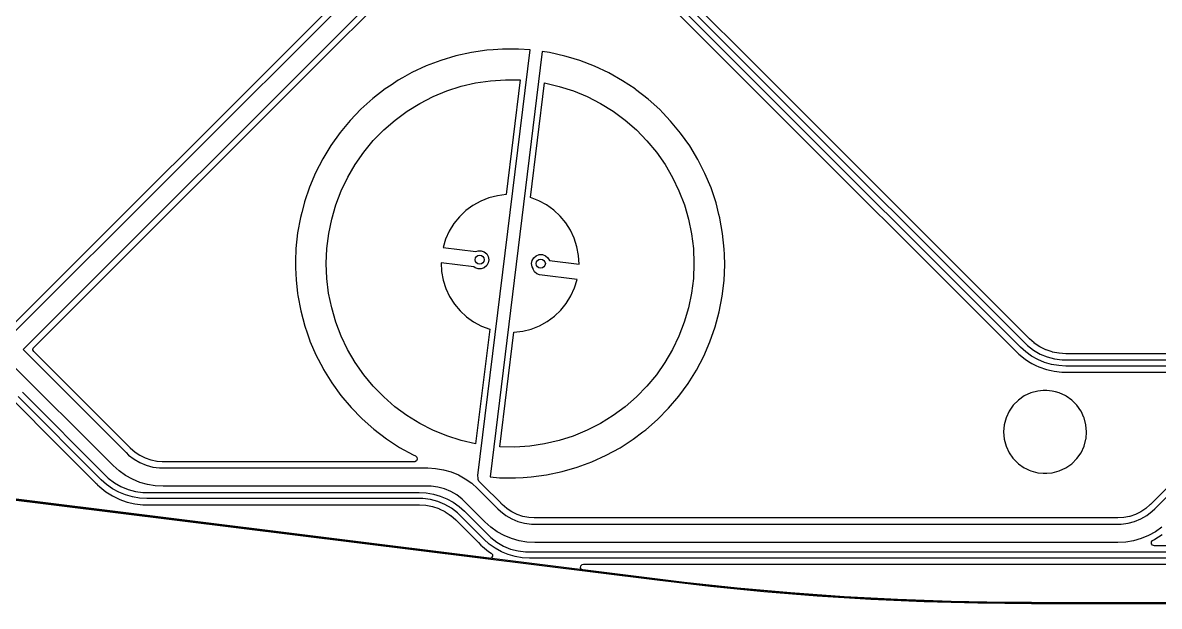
# Model space of a CAD drawing. Extents: x -114 to 114, y -62 to 23.
# Drawn here: x -56.66 to -19.57, y -61.55 to -42.5 of the extents above; entities that cross this region are included whole.
import ezdxf

# ---------------------------------------------------------------- set-up
doc = ezdxf.new("R2010")
doc.units = 0
doc.layers.add('BLACK', color=7, linetype='CONTINUOUS')

msp = doc.modelspace()

# ---------------------------------------------------------------- linework, layer by layer
at = {"layer": 'BLACK', "linetype": 'CONTINUOUS'}
for p, q in [((-38.3703, -33.7547), (-57.258, -52.6424)), ((-57.2039, -52.8719), (-38.2276, -33.8956)), ((-37.8033, -34.3199), (-56.6554, -53.1719)), ((-32.6469, -43.9898), (-35.9502, -40.6864)), ((-47.0539, -43.854), (-44.0667, -40.8668)), ((-36.3427, -41.1439), (-33.0325, -44.4541)), ((-32.9104, -44.2927), (-36.2346, -40.9684)), ((-36.0932, -40.827), (-32.769, -44.1512)), ((-41.8113, -57.2855), (-40.1053, -43.3913)), ((-41.3114, -43.3834), (-41.5162, -43.3981)), ((-41.0041, -43.3614), (-41.3114, -43.3834)), ((-40.4908, -43.3623), (-41.0041, -43.3614)), ((-41.0041, -43.3614), (-41.0041, -43.3614)), ((-41.0041, -43.3614), (-41.0041, -43.3614)), ((-40.1053, -43.3913), (-40.4908, -43.3623)), ((-40.4908, -43.3623), (-40.4908, -43.3623)), ((-43.0171, -43.7308), (-43.4967, -43.914)), ((-42.5254, -43.5833), (-43.0171, -43.7308)), ((-42.0242, -43.4722), (-42.5254, -43.5833)), ((-42.5254, -43.5833), (-42.5254, -43.5833)), ((-41.5162, -43.3981), (-42.0242, -43.4722)), ((-42.0242, -43.4722), (-42.0242, -43.4722)), ((-41.5162, -43.3981), (-41.5162, -43.3981)), ((-39.7084, -43.4412), (-41.4139, -57.3318)), ((-39.4711, -43.4767), (-39.7084, -43.4412)), ((-38.9703, -43.5895), (-39.4711, -43.4767)), ((-38.8553, -43.6244), (-38.9703, -43.5895)), ((-38.9703, -43.5895), (-38.9703, -43.5895)), ((-38.9703, -43.5895), (-38.9703, -43.5895)), ((-38.4791, -43.7388), (-38.8553, -43.6244)), ((-38.0001, -43.9236), (-38.4791, -43.7388)), ((-38.4791, -43.7388), (-38.4791, -43.7388)), ((-56.3018, -53.1019), (-47.0539, -43.854)), ((-43.9616, -44.1317), (-44.2682, -44.3038)), ((-43.4967, -43.914), (-43.9616, -44.1317)), ((-43.4967, -43.914), (-43.4967, -43.914)), ((-37.536, -44.143), (-38.0001, -43.9236)), ((-28.2524, -48.3843), (-32.6469, -43.9898)), ((-44.4093, -44.383), (-44.6442, -44.5384)), ((-44.2682, -44.3038), (-44.4093, -44.383)), ((-42.3586, -44.579), (-41.8837, -44.4682)), ((-41.8837, -44.4682), (-41.4013, -44.3964)), ((-41.4013, -44.3964), (-40.9147, -44.364)), ((-40.9147, -44.364), (-40.4271, -44.3713)), ((-40.4271, -44.3713), (-40.8868, -48.1156)), ((-40.0928, -48.2131), (-39.6331, -44.4687)), ((-39.6331, -44.4687), (-39.1582, -44.5797)), ((-37.0892, -44.3958), (-37.536, -44.143)), ((-37.536, -44.143), (-37.536, -44.143)), ((-36.6835, -44.6663), (-37.0892, -44.3958)), ((-37.0892, -44.3958), (-37.0892, -44.3958)), ((-33.0325, -44.4541), (-33.0325, -44.4541)), ((-33.0325, -44.4541), (-24.2826, -53.204)), ((-24.1071, -53.0959), (-32.9104, -44.2927)), ((-32.9104, -44.2927), (-32.9104, -44.2927)), ((-32.769, -44.1512), (-32.769, -44.1512)), ((-32.769, -44.1512), (-23.9657, -52.9545)), ((-44.8374, -44.6663), (-45.2436, -44.9803)), ((-44.6442, -44.5384), (-44.8374, -44.6663)), ((-43.2737, -44.9141), (-42.823, -44.728)), ((-42.823, -44.728), (-42.3586, -44.579)), ((-39.1582, -44.5797), (-38.6939, -44.7289)), ((-38.6939, -44.7289), (-38.2432, -44.9152)), ((-36.6621, -44.6806), (-36.6835, -44.6663)), ((-36.257, -44.996), (-36.6621, -44.6806)), ((-36.6621, -44.6806), (-36.6621, -44.6806)), ((-45.2436, -44.9803), (-45.6257, -45.3231)), ((-44.1225, -45.393), (-43.7078, -45.1363)), ((-43.7078, -45.1363), (-43.2737, -44.9141)), ((-38.2432, -44.9152), (-37.8092, -45.1376)), ((-37.8092, -45.1376), (-37.3946, -45.3945)), ((-35.8761, -45.3401), (-36.257, -44.996)), ((-36.257, -44.996), (-36.257, -44.996)), ((-45.6257, -45.3231), (-45.9817, -45.693)), ((-44.5149, -45.6825), (-44.1225, -45.393)), ((-37.3946, -45.3945), (-37.0023, -45.6842)), ((-35.7794, -45.4413), (-35.8761, -45.3401)), ((-35.8761, -45.3401), (-35.8761, -45.3401)), ((-35.8761, -45.3401), (-35.8761, -45.3401)), ((-35.5214, -45.7113), (-35.7794, -45.4413)), ((-45.9817, -45.693), (-46.3096, -46.088)), ((-45.9817, -45.693), (-45.9817, -45.693)), ((-44.8826, -46.0029), (-44.5149, -45.6825)), ((-37.0023, -45.6842), (-36.6348, -46.0048)), ((-35.1949, -46.1074), (-35.5214, -45.7113)), ((-35.5214, -45.7113), (-35.5214, -45.7113)), ((-35.5214, -45.7113), (-35.5214, -45.7113)), ((-46.3096, -46.088), (-46.6077, -46.506)), ((-46.3096, -46.088), (-46.3096, -46.088)), ((-45.5339, -46.7279), (-45.223, -46.3522)), ((-45.223, -46.3522), (-44.8826, -46.0029)), ((-36.6348, -46.0048), (-36.2946, -46.3541)), ((-36.2946, -46.3541), (-35.9839, -46.73)), ((-34.8982, -46.5264), (-35.1949, -46.1074)), ((-46.6077, -46.506), (-46.8744, -46.9446)), ((-46.6077, -46.506), (-46.6077, -46.506)), ((-45.8132, -47.1276), (-45.5339, -46.7279)), ((-35.9839, -46.73), (-35.7047, -47.1298)), ((-34.633, -46.966), (-34.8982, -46.5264)), ((-46.8744, -46.9446), (-47.1083, -47.4016)), ((-46.8744, -46.9446), (-46.8744, -46.9446)), ((-34.4008, -47.4238), (-34.633, -46.966)), ((-47.1083, -47.4016), (-47.308, -47.8745)), ((-47.1083, -47.4016), (-47.1083, -47.4016)), ((-46.0592, -47.5487), (-45.8132, -47.1276)), ((-35.7047, -47.1298), (-35.4589, -47.551)), ((-34.2027, -47.8974), (-34.4008, -47.4238)), ((-46.2702, -47.9884), (-46.0592, -47.5487)), ((-35.4589, -47.551), (-35.2481, -47.9908)), ((-47.308, -47.8745), (-47.469, -48.3501)), ((-47.308, -47.8745), (-47.308, -47.8745)), ((-46.4448, -48.4437), (-46.2702, -47.9884)), ((-41.1727, -48.1503), (-41.4518, -48.2211)), ((-40.8868, -48.1156), (-41.1727, -48.1503)), ((-39.8238, -48.3159), (-40.0928, -48.2131)), ((-35.2481, -47.9908), (-35.0737, -48.4463)), ((-34.0398, -48.3843), (-34.2027, -47.8974)), ((-47.4726, -48.3608), (-47.5586, -48.6932)), ((-47.469, -48.3501), (-47.4726, -48.3608)), ((-46.5818, -48.9118), (-46.4448, -48.4437)), ((-41.9717, -48.4663), (-42.2038, -48.6367)), ((-41.7196, -48.3271), (-41.9717, -48.4663)), ((-41.4518, -48.2211), (-41.7196, -48.3271)), ((-39.5701, -48.4522), (-39.8238, -48.3159)), ((-39.3359, -48.6198), (-39.5701, -48.4522)), ((-35.0737, -48.4463), (-34.9369, -48.9143)), ((-33.9426, -48.7654), (-34.0398, -48.3843)), ((-25.8157, -50.821), (-28.2524, -48.3843)), ((-47.6012, -48.8578), (-47.693, -49.3629)), ((-47.5586, -48.6932), (-47.6012, -48.8578)), ((-46.6803, -49.3894), (-46.5818, -48.9118)), ((-42.4124, -48.8353), (-42.5939, -49.0589)), ((-42.2038, -48.6367), (-42.4124, -48.8353)), ((-39.1251, -48.8159), (-39.3359, -48.6198)), ((-38.941, -49.0373), (-39.1251, -48.8159)), ((-34.9369, -48.9143), (-34.8386, -49.392)), ((-33.9162, -48.8692), (-33.9426, -48.7654)), ((-33.913, -48.8817), (-33.9162, -48.8692)), ((-33.8229, -49.3871), (-33.913, -48.8817)), ((-42.7453, -49.3038), (-42.8642, -49.5661)), ((-42.5939, -49.0589), (-42.7453, -49.3038)), ((-38.7867, -49.2804), (-38.941, -49.0373)), ((-38.6647, -49.5413), (-38.7867, -49.2804)), ((-47.693, -49.3629), (-47.7475, -49.8734)), ((-46.7397, -49.8734), (-46.6803, -49.3894)), ((-42.8642, -49.5661), (-42.9486, -49.8414)), ((-38.577, -49.8156), (-38.6647, -49.5413)), ((-34.8386, -49.392), (-34.7794, -49.8761)), ((-33.7702, -49.8978), (-33.8229, -49.3871)), ((-47.7475, -49.8734), (-47.7613, -50.2902)), ((-47.7475, -49.8734), (-47.7475, -49.8734)), ((-47.7475, -49.8734), (-47.7475, -49.8734)), ((-46.7597, -50.3607), (-46.7397, -49.8734)), ((-42.9486, -49.8414), (-41.8807, -49.9725)), ((-41.8807, -49.9725), (-41.8043, -49.9447)), ((-41.8043, -49.9447), (-41.7001, -49.9447)), ((-41.7001, -49.9447), (-41.6022, -49.9803)), ((-41.6022, -49.9803), (-41.5224, -50.0473)), ((-41.5224, -50.0473), (-41.4703, -50.1376)), ((-38.5251, -50.0988), (-38.577, -49.8156)), ((-34.7794, -49.8761), (-34.7597, -50.3634)), ((-33.765, -50.0707), (-33.7702, -49.8978)), ((-33.7702, -49.8978), (-33.7702, -49.8978)), ((-33.7702, -49.8978), (-33.7702, -49.8978)), ((-47.7613, -50.2902), (-47.7645, -50.3865)), ((-47.7645, -50.3865), (-47.7597, -50.5065)), ((-46.74, -50.848), (-46.7597, -50.3607)), ((-41.939, -50.4691), (-43.0095, -50.3377)), ((-43.0095, -50.3377), (-42.9942, -50.6252)), ((-41.5224, -50.433), (-41.6022, -50.5)), ((-41.4703, -50.3428), (-41.5224, -50.433)), ((-41.4703, -50.1376), (-41.4522, -50.2402)), ((-41.4522, -50.2402), (-41.4703, -50.3428)), ((-40.0595, -50.368), (-40.0414, -50.2654)), ((-40.0414, -50.4706), (-40.0595, -50.368)), ((-40.0414, -50.2654), (-39.9893, -50.1751)), ((-39.9893, -50.1751), (-39.9095, -50.1082)), ((-39.9095, -50.1082), (-39.8116, -50.0725)), ((-39.8116, -50.0725), (-39.7074, -50.0725)), ((-39.7074, -50.0725), (-39.6095, -50.1082)), ((-39.6095, -50.1082), (-39.5297, -50.1751)), ((-39.5297, -50.1751), (-39.4776, -50.2654)), ((-39.4776, -50.2654), (-39.4772, -50.2676)), ((-39.4772, -50.2676), (-38.5098, -50.3864)), ((-38.5098, -50.3864), (-38.5251, -50.0988)), ((-34.7597, -50.3634), (-34.7796, -50.8506)), ((-33.7773, -50.9238), (-33.7549, -50.4109)), ((-33.7549, -50.4109), (-33.765, -50.0707)), ((-47.7597, -50.5065), (-47.7439, -50.8994)), ((-42.9942, -50.6252), (-42.9423, -50.9085)), ((-41.9022, -50.5), (-41.939, -50.4691)), ((-41.8043, -50.5356), (-41.9022, -50.5)), ((-41.7001, -50.5356), (-41.8043, -50.5356)), ((-41.6022, -50.5), (-41.7001, -50.5356)), ((-40.0099, -50.5251), (-40.0414, -50.4706)), ((-40.008, -50.5507), (-40.0099, -50.5251)), ((-39.9641, -50.6378), (-40.008, -50.5507)), ((-39.8902, -50.7015), (-39.9641, -50.6378)), ((-39.7976, -50.732), (-39.8902, -50.7015)), ((-38.5707, -50.8827), (-39.7976, -50.732)), ((-47.7439, -50.8994), (-47.6929, -51.3476)), ((-46.6807, -51.332), (-46.74, -50.848)), ((-42.9423, -50.9085), (-42.8546, -51.1828)), ((-42.8546, -51.1828), (-42.7327, -51.4436)), ((-38.7741, -51.4203), (-38.6552, -51.158)), ((-38.6552, -51.158), (-38.5707, -50.8827)), ((-34.7796, -50.8506), (-34.839, -51.3347)), ((-33.8372, -51.4337), (-33.7773, -50.9238)), ((-23.8576, -52.779), (-25.8157, -50.821)), ((-47.6929, -51.3476), (-47.6858, -51.4095)), ((-47.6858, -51.4095), (-47.5905, -51.914)), ((-46.5824, -51.8097), (-46.6807, -51.332)), ((-42.7327, -51.4436), (-42.5784, -51.6868)), ((-38.9255, -51.6652), (-38.7741, -51.4203)), ((-34.839, -51.3347), (-34.9376, -51.8123)), ((-33.9343, -51.9378), (-33.8372, -51.4337)), ((-47.5905, -51.914), (-47.4585, -52.4101)), ((-46.4456, -52.2778), (-46.5824, -51.8097)), ((-42.5784, -51.6868), (-42.3943, -51.9082)), ((-42.3943, -51.9082), (-42.1834, -52.1043)), ((-39.3155, -52.0874), (-39.1069, -51.8888)), ((-39.1069, -51.8888), (-38.9255, -51.6652)), ((-34.9376, -51.8123), (-35.0746, -52.2803)), ((-46.2712, -52.7332), (-46.4456, -52.2778)), ((-42.1834, -52.1043), (-41.9492, -52.2719)), ((-41.9492, -52.2719), (-41.6955, -52.4082)), ((-39.7997, -52.397), (-39.5477, -52.2577)), ((-39.5477, -52.2577), (-39.3155, -52.0874)), ((-35.0746, -52.2803), (-35.2491, -52.7357)), ((-34.068, -52.4334), (-33.9343, -51.9378)), ((-47.4585, -52.4101), (-47.3841, -52.6248)), ((-47.3841, -52.6248), (-47.2937, -52.8859)), ((-41.4265, -52.5109), (-41.8863, -56.2553)), ((-41.6955, -52.4082), (-41.4265, -52.5109)), ((-41.0922, -56.3528), (-40.6325, -52.6084)), ((-40.6325, -52.6084), (-40.3466, -52.5738)), ((-40.3466, -52.5738), (-40.0675, -52.5029)), ((-40.0675, -52.5029), (-39.7997, -52.397)), ((-34.2377, -52.918), (-34.068, -52.4334)), ((-47.2937, -52.8859), (-47.2905, -52.8952)), ((-47.2905, -52.8952), (-47.0874, -53.3667)), ((-46.0605, -53.173), (-46.2712, -52.7332)), ((-35.2491, -52.7357), (-35.4601, -53.1753)), ((-34.4424, -53.3887), (-34.2377, -52.918)), ((-23.9657, -52.9545), (-23.9657, -52.9544)), ((-23.9657, -52.9544), (-23.8776, -53.0425)), ((-23.9657, -52.9545), (-23.9657, -52.9545)), ((-23.842, -52.7947), (-23.8576, -52.779)), ((-23.8576, -52.779), (-23.8576, -52.779)), ((-23.8254, -52.8113), (-23.842, -52.7947)), ((-23.823, -52.8135), (-23.8254, -52.8113)), ((-23.8119, -52.8232), (-23.823, -52.8135)), ((-23.6592, -52.9571), (-23.8119, -52.8232)), ((-23.6541, -52.9611), (-23.6592, -52.9571)), ((-23.4747, -53.081), (-23.6541, -52.9611)), ((-56.6554, -53.1719), (-53.2881, -56.5393)), ((-56.3296, -53.1874), (-56.3201, -53.127)), ((-56.3018, -53.2419), (-56.3296, -53.1874)), ((-56.3201, -53.127), (-56.3018, -53.1019)), ((-53.1476, -56.3962), (-56.3018, -53.2419)), ((-47.0874, -53.3667), (-47.0874, -53.3667)), ((-47.0874, -53.3667), (-47.0222, -53.4921)), ((-45.8147, -53.5942), (-46.0605, -53.173)), ((-35.4601, -53.1753), (-35.7061, -53.5964)), ((-34.6811, -53.8433), (-34.4424, -53.3887)), ((-24.2826, -53.204), (-24.2022, -53.2844)), ((-24.2022, -53.2844), (-24.2021, -53.2844)), ((-24.2021, -53.2844), (-24.1576, -53.329)), ((-24.1576, -53.329), (-23.9555, -53.4901)), ((-23.9315, -53.2528), (-24.1071, -53.0959)), ((-24.1071, -53.0959), (-24.1071, -53.0959)), ((-23.7395, -53.3891), (-23.9315, -53.2528)), ((-23.8776, -53.0425), (-23.6801, -53.1941)), ((-23.5334, -53.503), (-23.7395, -53.3891)), ((-23.6801, -53.1941), (-23.4644, -53.3187)), ((-23.469, -53.0842), (-23.4747, -53.081)), ((-23.2755, -53.1796), (-23.469, -53.0842)), ((-23.4644, -53.3187), (-23.2343, -53.414)), ((-23.2695, -53.1821), (-23.2755, -53.1796)), ((-23.0651, -53.2515), (-23.2695, -53.1821)), ((-23.0589, -53.2532), (-23.0651, -53.2515)), ((-22.8472, -53.2953), (-23.0589, -53.2532)), ((-22.8408, -53.2961), (-22.8472, -53.2953)), ((-22.6238, -53.3104), (-22.8408, -53.2961)), ((-22.6206, -53.3105), (-22.6238, -53.3104)), ((-18.1569, -53.3105), (-22.6206, -53.3105)), ((-53.7123, -56.9635), (-57.2039, -53.4719)), ((-47.0222, -53.4921), (-46.8531, -53.8169)), ((-45.5355, -53.9941), (-45.8147, -53.5942)), ((-35.7061, -53.5964), (-35.9855, -53.9962)), ((-23.9555, -53.4901), (-23.8429, -53.5609)), ((-23.8429, -53.5609), (-23.7368, -53.6276)), ((-23.7368, -53.6276), (-23.7368, -53.6276)), ((-23.7368, -53.6276), (-23.6077, -53.6897)), ((-23.6077, -53.6897), (-23.504, -53.7397)), ((-23.3158, -53.5931), (-23.5334, -53.503)), ((-23.504, -53.7397), (-23.2601, -53.825)), ((-23.0895, -53.6583), (-23.3158, -53.5931)), ((-23.2343, -53.414), (-22.9937, -53.4784)), ((-22.8573, -53.6978), (-23.0895, -53.6583)), ((-22.9937, -53.4784), (-22.7467, -53.511)), ((-22.6222, -53.711), (-22.8573, -53.6978)), ((-22.7467, -53.511), (-22.6222, -53.511)), ((-22.6222, -53.511), (-17.9164, -53.511)), ((-17.9164, -53.711), (-22.6222, -53.711)), ((-22.6222, -53.711), (-22.6222, -53.711)), ((-22.6222, -53.711), (-22.6222, -53.711)), ((-46.8531, -53.8169), (-46.8504, -53.822)), ((-46.8504, -53.822), (-46.8504, -53.8221)), ((-46.8504, -53.8221), (-46.5806, -54.2588)), ((-45.2247, -54.3699), (-45.5355, -53.9941)), ((-35.9855, -53.9962), (-36.2964, -54.3719)), ((-34.9523, -54.2791), (-34.6811, -53.8433)), ((-23.2601, -53.825), (-23.1038, -53.8607)), ((-23.1038, -53.8607), (-23.0082, -53.8825)), ((-23.0082, -53.8825), (-23.0082, -53.8825)), ((-23.0082, -53.8825), (-23.0082, -53.8825)), ((-23.0082, -53.8825), (-22.7514, -53.9115)), ((-22.7514, -53.9115), (-22.6899, -53.9115)), ((-22.6899, -53.9115), (-22.6899, -53.9115)), ((-22.6899, -53.9115), (-22.6222, -53.9115)), ((-22.6222, -53.9115), (-22.5746, -53.9115)), ((-22.5746, -53.9115), (-22.5746, -53.9115)), ((-22.5746, -53.9115), (-18.1569, -53.9115)), ((-46.5806, -54.2588), (-46.2796, -54.6747)), ((-44.8845, -54.7193), (-45.2247, -54.3699)), ((-36.2964, -54.3719), (-36.6368, -54.7211)), ((-35.2548, -54.6939), (-34.9523, -54.2791)), ((-23.3602, -54.5115), (-23.5367, -54.527)), ((-23.2423, -54.5115), (-23.3602, -54.5115)), ((-23.3602, -54.5115), (-23.3602, -54.5115)), ((-23.0659, -54.527), (-23.2423, -54.5115)), ((-23.2423, -54.5115), (-23.2423, -54.5115)), ((-56.9554, -54.8512), (-55.5825, -56.2241)), ((-54.1009, -57.4221), (-56.8146, -54.7084)), ((-56.6732, -54.567), (-53.9595, -57.2807)), ((-46.2796, -54.6747), (-46.2796, -54.6747)), ((-46.2796, -54.6747), (-45.9489, -55.0674)), ((-44.517, -55.0399), (-44.8845, -54.7193)), ((-36.6368, -54.7211), (-37.0044, -55.0415)), ((-35.5869, -55.0855), (-35.2548, -54.6939)), ((-24.1727, -54.8235), (-24.3398, -54.9906)), ((-23.9791, -54.688), (-24.1727, -54.8235)), ((-23.7649, -54.5881), (-23.9791, -54.688)), ((-23.9791, -54.688), (-23.9791, -54.688)), ((-23.5367, -54.527), (-23.7649, -54.5881)), ((-22.9646, -54.5541), (-23.0659, -54.527)), ((-23.0659, -54.527), (-23.0659, -54.527)), ((-23.0659, -54.527), (-23.0659, -54.527)), ((-22.8376, -54.5881), (-22.9646, -54.5541)), ((-22.6234, -54.688), (-22.8376, -54.5881)), ((-22.8376, -54.5881), (-22.8376, -54.5881)), ((-22.6152, -54.6938), (-22.6234, -54.688)), ((-22.6234, -54.688), (-22.6234, -54.688)), ((-22.6234, -54.688), (-22.6234, -54.688)), ((-22.6234, -54.688), (-22.6234, -54.688)), ((-22.4299, -54.8235), (-22.6152, -54.6938)), ((-22.2628, -54.9906), (-22.4299, -54.8235)), ((-22.4299, -54.8235), (-22.4299, -54.8235)), ((-22.4299, -54.8235), (-22.4299, -54.8235)), ((-45.9489, -55.0674), (-45.9489, -55.0674)), ((-45.9489, -55.0674), (-45.6036, -55.4212)), ((-44.1247, -55.3296), (-44.517, -55.0399)), ((-37.0044, -55.0415), (-37.3968, -55.3311)), ((-35.9467, -55.4516), (-35.5869, -55.0855)), ((-24.4753, -55.1842), (-24.5752, -55.3984)), ((-24.3398, -54.9906), (-24.4753, -55.1842)), ((-22.1331, -55.1758), (-22.2628, -54.9906)), ((-22.1272, -55.1842), (-22.1331, -55.1758)), ((-22.0318, -55.3888), (-22.1272, -55.1842)), ((-22.1272, -55.1842), (-22.1272, -55.1842)), ((-35.9563, -60.7071), (-76.9214, -55.6001)), ((-41.4414, -59.9976), (-76.9173, -55.5749)), ((-76.9153, -55.5505), (-35.9501, -60.6575)), ((-45.6036, -55.4212), (-45.5904, -55.4348)), ((-45.5904, -55.4348), (-45.2059, -55.775)), ((-43.7102, -55.5865), (-44.1247, -55.3296)), ((-43.2761, -55.8088), (-43.7102, -55.5865)), ((-37.8115, -55.5878), (-38.2456, -55.8099)), ((-37.3968, -55.3311), (-37.8115, -55.5878)), ((-36.3324, -55.7904), (-35.9467, -55.4516)), ((-24.6363, -55.6266), (-24.6569, -55.862)), ((-24.5752, -55.3984), (-24.6363, -55.6266)), ((-22.0274, -55.3984), (-22.0318, -55.3888)), ((-21.9662, -55.6266), (-22.0274, -55.3984)), ((-21.9456, -55.862), (-21.9662, -55.6266)), ((-21.9662, -55.6266), (-21.9662, -55.6266)), ((-21.9662, -55.6266), (-21.9662, -55.6266)), ((-45.2059, -55.775), (-44.7975, -56.086)), ((-42.8255, -55.9952), (-43.2761, -55.8088)), ((-42.3612, -56.1443), (-42.8255, -55.9952)), ((-38.6964, -55.9961), (-39.1607, -56.1451)), ((-38.2456, -55.8099), (-38.6964, -55.9961)), ((-36.7418, -56.1001), (-36.427, -55.862)), ((-36.427, -55.862), (-36.3324, -55.7904)), ((-24.6569, -55.862), (-24.6569, -55.862)), ((-24.6569, -55.862), (-24.6363, -56.0974)), ((-21.9643, -56.0755), (-21.9456, -55.862)), ((-21.9456, -55.862), (-21.9456, -55.862)), ((-55.5825, -56.2241), (-54.2764, -57.5302)), ((-44.7975, -56.086), (-44.6979, -56.151)), ((-44.6979, -56.151), (-44.3675, -56.3664)), ((-44.3675, -56.3664), (-44.3675, -56.3664)), ((-44.3675, -56.3664), (-44.3675, -56.3664)), ((-44.3675, -56.3664), (-43.918, -56.6145)), ((-41.8863, -56.2553), (-42.3612, -56.1443)), ((-40.6046, -56.36), (-41.0922, -56.3528)), ((-40.118, -56.3276), (-40.6046, -56.36)), ((-39.6357, -56.2558), (-40.118, -56.3276)), ((-39.1607, -56.1451), (-39.6357, -56.2558)), ((-37.1729, -56.379), (-36.7418, -56.1001)), ((-24.6363, -56.0974), (-24.6363, -56.0974)), ((-24.6363, -56.0974), (-24.6363, -56.0974)), ((-24.6363, -56.0974), (-24.6356, -56.1001)), ((-24.6356, -56.1001), (-24.5752, -56.3257)), ((-24.5752, -56.3257), (-24.4753, -56.5398)), ((-22.1272, -56.5399), (-22.0274, -56.3257)), ((-22.0274, -56.3257), (-21.9662, -56.0974)), ((-21.9662, -56.0974), (-21.9643, -56.0755)), ((-53.2881, -56.5393), (-53.2881, -56.5393)), ((-53.2881, -56.5393), (-53.2093, -56.618)), ((-53.2093, -56.618), (-53.0325, -56.7537)), ((-53.1452, -56.3984), (-53.1476, -56.3962)), ((-53.0013, -56.5247), (-53.1452, -56.3984)), ((-52.9961, -56.5286), (-53.0013, -56.5247)), ((-52.8384, -56.634), (-52.9961, -56.5286)), ((-52.8328, -56.6372), (-52.8384, -56.634)), ((-52.6627, -56.7211), (-52.8328, -56.6372)), ((-52.6568, -56.7236), (-52.6627, -56.7211)), ((-52.4772, -56.7845), (-52.6568, -56.7236)), ((-43.918, -56.6145), (-43.918, -56.6145)), ((-43.918, -56.6145), (-43.918, -56.6145)), ((-43.918, -56.6145), (-43.8458, -56.6477)), ((-43.8458, -56.6477), (-43.8008, -56.6892)), ((-43.8008, -56.6892), (-43.7888, -56.7492)), ((-38.0903, -56.8384), (-37.6232, -56.6255)), ((-37.6232, -56.6255), (-37.1729, -56.379)), ((-24.4753, -56.5398), (-24.4753, -56.5399)), ((-24.4753, -56.5399), (-24.3484, -56.7211)), ((-24.3484, -56.7211), (-24.3398, -56.7334)), ((-24.3398, -56.7334), (-24.1727, -56.9005)), ((-22.4299, -56.9005), (-22.2628, -56.7334)), ((-22.2628, -56.7334), (-22.1272, -56.5399)), ((-18.1259, -56.4921), (-19.8648, -58.2311)), ((-19.7242, -58.374), (-17.851, -56.5008)), ((-53.7123, -56.9636), (-53.7123, -56.9635)), ((-53.52, -57.1354), (-53.7123, -56.9636)), ((-53.0325, -56.7537), (-52.8395, -56.8651)), ((-52.8395, -56.8651), (-52.6336, -56.9504)), ((-52.6336, -56.9504), (-52.4184, -57.0081)), ((-52.4709, -56.7862), (-52.4772, -56.7845)), ((-52.2849, -56.8232), (-52.4709, -56.7862)), ((-52.4184, -57.0081), (-52.1974, -57.0372)), ((-52.2785, -56.8241), (-52.2849, -56.8232)), ((-52.1153, -56.8348), (-52.2785, -56.8241)), ((-52.1974, -57.0372), (-52.086, -57.0372)), ((-52.0876, -56.8366), (-52.1153, -56.8348)), ((-52.0844, -56.8367), (-52.0876, -56.8366)), ((-52.086, -57.0372), (-43.4464, -57.0372)), ((-43.8871, -56.8367), (-52.0844, -56.8367)), ((-43.8677, -56.8348), (-43.8871, -56.8367)), ((-43.8144, -56.8048), (-43.8677, -56.8348)), ((-43.7888, -56.7492), (-43.8144, -56.8048)), ((-43.4464, -57.0372), (-43.4464, -57.0372)), ((-43.4464, -57.0372), (-43.1889, -57.0516)), ((-43.1889, -57.0516), (-42.9346, -57.0948)), ((-42.9346, -57.0948), (-42.6868, -57.1662)), ((-39.065, -57.1589), (-38.5718, -57.0165)), ((-38.5718, -57.0165), (-38.0903, -56.8384)), ((-24.1727, -56.9005), (-23.9791, -57.0361)), ((-23.9791, -57.0361), (-23.9791, -57.0361)), ((-23.9791, -57.0361), (-23.9791, -57.0361)), ((-23.9791, -57.0361), (-23.9791, -57.0361)), ((-23.9791, -57.0361), (-23.9346, -57.0568)), ((-23.9346, -57.0568), (-23.8176, -57.1114)), ((-23.8176, -57.1114), (-23.7649, -57.1359)), ((-22.8376, -57.1359), (-22.6234, -57.0361)), ((-22.6234, -57.0361), (-22.4299, -56.9005)), ((-53.9253, -57.579), (-54.1009, -57.4221)), ((-54.1009, -57.4221), (-54.1009, -57.4221)), ((-53.9595, -57.2807), (-53.9595, -57.2807)), ((-53.9595, -57.2807), (-53.8714, -57.3687)), ((-53.8714, -57.3687), (-53.6738, -57.5204)), ((-53.3097, -57.2846), (-53.52, -57.1354)), ((-53.0839, -57.4094), (-53.3097, -57.2846)), ((-52.8456, -57.5081), (-53.0839, -57.4094)), ((-42.6868, -57.1662), (-42.4485, -57.2649)), ((-42.4485, -57.2649), (-42.2227, -57.3897)), ((-42.2227, -57.3897), (-42.0124, -57.539)), ((-41.8022, -57.374), (-41.8113, -57.2855)), ((-41.8042, -57.4164), (-41.7984, -57.3801)), ((-41.7764, -57.4709), (-41.8042, -57.4164)), ((-41.7984, -57.3801), (-41.8022, -57.374)), ((-41.6521, -57.5952), (-41.7764, -57.4709)), ((-41.4139, -57.3318), (-41.1019, -57.3586)), ((-41.1019, -57.3586), (-40.5885, -57.3648)), ((-40.5885, -57.3648), (-40.3362, -57.3494)), ((-40.3362, -57.3494), (-40.0761, -57.3335)), ((-40.0761, -57.3335), (-39.5674, -57.2647)), ((-40.0761, -57.3335), (-40.0761, -57.3335)), ((-40.0761, -57.3335), (-40.0761, -57.3335)), ((-39.5674, -57.2647), (-39.5673, -57.2647)), ((-39.5673, -57.2647), (-39.0651, -57.1589)), ((-39.5673, -57.2647), (-39.5673, -57.2647)), ((-39.0651, -57.1589), (-39.0651, -57.1589)), ((-39.0651, -57.1589), (-39.065, -57.1589)), ((-23.7649, -57.1359), (-23.7649, -57.1359)), ((-23.7649, -57.1359), (-23.5367, -57.1971)), ((-23.5367, -57.1971), (-23.5367, -57.1971)), ((-23.5367, -57.1971), (-23.5367, -57.1971)), ((-23.5367, -57.1971), (-23.3602, -57.2125)), ((-23.3602, -57.2125), (-23.3602, -57.2125)), ((-23.3602, -57.2125), (-23.2423, -57.2125)), ((-23.2423, -57.2125), (-23.0659, -57.1971)), ((-23.0659, -57.1971), (-22.8376, -57.1359)), ((-23.0659, -57.1971), (-23.0659, -57.1971)), ((-23.0659, -57.1971), (-23.0659, -57.1971)), ((-54.2764, -57.5302), (-54.2764, -57.5302)), ((-54.2764, -57.5302), (-54.2507, -57.5559)), ((-54.2507, -57.5559), (-54.2427, -57.5639)), ((-54.2427, -57.5639), (-54.2427, -57.5639)), ((-54.2427, -57.5639), (-54.2215, -57.5851)), ((-54.2215, -57.5851), (-54.2213, -57.5853)), ((-54.2213, -57.5853), (-54.1513, -57.6552)), ((-54.1513, -57.6552), (-53.9493, -57.8163)), ((-53.9493, -57.8163), (-53.9493, -57.8163)), ((-53.9493, -57.8163), (-53.7305, -57.9538)), ((-53.7333, -57.7153), (-53.9253, -57.579)), ((-53.5272, -57.8292), (-53.7333, -57.7153)), ((-53.6738, -57.5204), (-53.4581, -57.6449)), ((-53.3096, -57.9193), (-53.5272, -57.8292)), ((-53.4581, -57.6449), (-53.228, -57.7402)), ((-53.228, -57.7402), (-52.9875, -57.8047)), ((-52.9875, -57.8047), (-52.7405, -57.8372)), ((-52.5978, -57.5795), (-52.8456, -57.5081)), ((-52.7405, -57.8372), (-52.616, -57.8372)), ((-52.616, -57.8372), (-43.7314, -57.8372)), ((-52.3435, -57.6227), (-52.5978, -57.5795)), ((-52.086, -57.6372), (-52.3435, -57.6227)), ((-43.4464, -57.6372), (-52.086, -57.6372)), ((-52.086, -57.6372), (-52.086, -57.6372)), ((-52.086, -57.6372), (-52.086, -57.6372)), ((-43.7314, -57.8372), (-43.7314, -57.8372)), ((-43.7314, -57.8372), (-43.4963, -57.8504)), ((-43.4963, -57.8504), (-43.2641, -57.8898)), ((-43.335, -57.6372), (-43.4464, -57.6372)), ((-43.4464, -57.6372), (-43.4464, -57.6372)), ((-43.4464, -57.6372), (-43.4464, -57.6372)), ((-43.114, -57.6663), (-43.335, -57.6372)), ((-42.8988, -57.7239), (-43.114, -57.6663)), ((-42.6929, -57.8092), (-42.8988, -57.7239)), ((-42.4999, -57.9206), (-42.6929, -57.8092)), ((-42.0124, -57.539), (-41.82, -57.7108)), ((-41.82, -57.7108), (-41.82, -57.7108)), ((-41.82, -57.7108), (-41.1569, -58.374)), ((-41.0651, -58.1822), (-41.6521, -57.5952)), ((-41.6521, -57.5952), (-41.6521, -57.5952)), ((-53.7305, -57.9538), (-53.7305, -57.9538)), ((-53.7305, -57.9538), (-53.4978, -58.0659)), ((-53.4978, -58.0659), (-53.4978, -58.0659)), ((-53.4978, -58.0659), (-53.4978, -58.0659)), ((-53.4978, -58.0659), (-53.4978, -58.0659)), ((-53.4978, -58.0659), (-53.4038, -58.0988)), ((-53.4038, -58.0988), (-53.2539, -58.1512)), ((-53.0833, -57.9845), (-53.3096, -57.9193)), ((-53.2539, -58.1512), (-53.2539, -58.1512)), ((-53.2539, -58.1512), (-53.2539, -58.1512)), ((-53.2539, -58.1512), (-53.002, -58.2087)), ((-52.8511, -58.024), (-53.0833, -57.9845)), ((-53.002, -58.2087), (-52.7452, -58.2377)), ((-52.616, -58.0372), (-52.8511, -58.024)), ((-43.7314, -58.0372), (-52.616, -58.0372)), ((-52.616, -58.0372), (-52.616, -58.0372)), ((-52.616, -58.0372), (-52.616, -58.0372)), ((-43.6069, -58.0372), (-43.7314, -58.0372)), ((-43.36, -58.0697), (-43.6069, -58.0372)), ((-43.1194, -58.1342), (-43.36, -58.0697)), ((-43.2641, -57.8898), (-43.0379, -57.955)), ((-42.8893, -58.2295), (-43.1194, -58.1342)), ((-43.0379, -57.955), (-42.8203, -58.0452)), ((-42.6736, -58.354), (-42.8893, -58.2295)), ((-42.8203, -58.0452), (-42.6142, -58.1591)), ((-42.6142, -58.1591), (-42.4221, -58.2954)), ((-42.3231, -58.0563), (-42.4999, -57.9206)), ((-42.2443, -58.1351), (-42.3231, -58.0563)), ((-41.5811, -58.7983), (-42.2443, -58.1351)), ((-42.2443, -58.1351), (-42.2443, -58.1351)), ((-41.0617, -58.1857), (-41.0651, -58.1822)), ((-41.0651, -58.1822), (-41.0651, -58.1822)), ((-41.0185, -58.2288), (-41.0617, -58.1857)), ((-41.0617, -58.1857), (-41.0617, -58.1857)), ((-41.0163, -58.2311), (-41.0185, -58.2288)), ((-52.7452, -58.2377), (-52.6802, -58.2377)), ((-52.6802, -58.2377), (-52.6802, -58.2377)), ((-52.6802, -58.2377), (-52.616, -58.2377)), ((-52.616, -58.2377), (-52.5684, -58.2377)), ((-52.5684, -58.2377), (-52.5684, -58.2377)), ((-52.5684, -58.2377), (-43.7331, -58.2377)), ((-43.7331, -58.2377), (-43.7298, -58.2378)), ((-43.7298, -58.2378), (-43.7162, -58.2387)), ((-43.7162, -58.2387), (-43.5128, -58.252)), ((-43.5128, -58.252), (-43.5064, -58.2529)), ((-43.5064, -58.2529), (-43.2948, -58.295)), ((-43.2948, -58.295), (-43.2885, -58.2966)), ((-43.2885, -58.2966), (-43.0841, -58.366)), ((-43.0841, -58.366), (-43.0782, -58.3685)), ((-43.0782, -58.3685), (-42.8846, -58.464)), ((-42.8846, -58.464), (-42.879, -58.4672)), ((-42.879, -58.4672), (-42.7463, -58.5559)), ((-42.7463, -58.5559), (-42.6996, -58.5871)), ((-42.6996, -58.5871), (-42.6944, -58.591)), ((-42.6944, -58.591), (-42.5305, -58.7348)), ((-42.476, -58.5056), (-42.6736, -58.354)), ((-42.388, -58.5937), (-42.476, -58.5056)), ((-42.4221, -58.2954), (-42.2466, -58.4522)), ((-42.3879, -58.5937), (-42.388, -58.5937)), ((-41.6147, -59.3669), (-42.3879, -58.5937)), ((-42.3879, -58.5937), (-42.3879, -58.5937)), ((-42.3879, -58.5937), (-42.3879, -58.5937)), ((-42.2466, -58.4522), (-42.2465, -58.4523)), ((-42.2465, -58.4523), (-41.4733, -59.2254)), ((-41.1569, -58.374), (-41.1569, -58.374)), ((-41.1569, -58.374), (-41.0781, -58.4528)), ((-41.0781, -58.4528), (-40.9013, -58.5885)), ((-41.0139, -58.2333), (-41.0163, -58.2311)), ((-40.87, -58.3594), (-41.0139, -58.2333)), ((-40.9013, -58.5885), (-40.7083, -58.6999)), ((-40.8649, -58.3634), (-40.87, -58.3594)), ((-40.8573, -58.3685), (-40.8649, -58.3634)), ((-40.7072, -58.4687), (-40.8573, -58.3685)), ((-40.7016, -58.472), (-40.7072, -58.4687)), ((-40.6155, -58.5145), (-40.7016, -58.472)), ((-40.5315, -58.5559), (-40.6155, -58.5145)), ((-40.5255, -58.5583), (-40.5315, -58.5559)), ((-40.346, -58.6193), (-40.5255, -58.5583)), ((-20.3555, -58.5583), (-20.5351, -58.6193)), ((-20.3495, -58.5559), (-20.3555, -58.5583)), ((-20.1795, -58.472), (-20.3495, -58.5559)), ((-20.1738, -58.4687), (-20.1795, -58.472)), ((-20.0162, -58.3634), (-20.1738, -58.4687)), ((-20.1728, -58.6999), (-19.9798, -58.5885)), ((-20.011, -58.3594), (-20.0162, -58.3634)), ((-19.8672, -58.2333), (-20.011, -58.3594)), ((-19.9798, -58.5885), (-19.803, -58.4528)), ((-19.8648, -58.2311), (-19.8672, -58.2333)), ((-19.803, -58.4528), (-19.7242, -58.374)), ((-19.7242, -58.374), (-19.7242, -58.374)), ((-42.5305, -58.7348), (-42.5281, -58.737)), ((-42.5281, -58.737), (-42.5129, -58.7523)), ((-42.5129, -58.7523), (-42.4961, -58.7691)), ((-42.4961, -58.7691), (-42.4961, -58.7691)), ((-42.4961, -58.7691), (-42.4904, -58.7747)), ((-42.4904, -58.7747), (-42.4904, -58.7747)), ((-42.4904, -58.7747), (-41.7902, -59.475)), ((-41.3888, -58.9702), (-41.5811, -58.7983)), ((-41.5811, -58.7983), (-41.5811, -58.7983)), ((-41.1784, -59.1194), (-41.3888, -58.9702)), ((-40.7083, -58.6999), (-40.5024, -58.7852)), ((-40.5024, -58.7852), (-40.2871, -58.8429)), ((-40.3397, -58.621), (-40.346, -58.6193)), ((-40.1537, -58.658), (-40.3397, -58.621)), ((-40.2871, -58.8429), (-40.0662, -58.8719)), ((-40.1473, -58.6588), (-40.1537, -58.658)), ((-39.9712, -58.6704), (-40.1473, -58.6588)), ((-40.0662, -58.8719), (-39.9548, -58.8719)), ((-39.9564, -58.6713), (-39.9712, -58.6704)), ((-39.9532, -58.6714), (-39.9564, -58.6713)), ((-39.9548, -58.8719), (-20.9263, -58.8719)), ((-20.9952, -58.6714), (-39.9532, -58.6714)), ((-20.9282, -58.6714), (-20.9952, -58.6714)), ((-20.9952, -58.6714), (-20.9952, -58.6714)), ((-20.9249, -58.6713), (-20.9282, -58.6714)), ((-20.9263, -58.8719), (-20.9263, -58.8719)), ((-20.9263, -58.8719), (-20.9263, -58.8719)), ((-20.9263, -58.8719), (-20.9263, -58.8719)), ((-20.9263, -58.8719), (-20.8149, -58.8719)), ((-20.7338, -58.6588), (-20.9249, -58.6713)), ((-20.8149, -58.8719), (-20.5939, -58.8428)), ((-20.7274, -58.658), (-20.7338, -58.6588)), ((-20.5414, -58.621), (-20.7274, -58.658)), ((-20.5939, -58.8428), (-20.3787, -58.7852)), ((-20.5351, -58.6193), (-20.5414, -58.621)), ((-20.3787, -58.7852), (-20.1728, -58.6999)), ((-19.4923, -58.9702), (-19.7026, -59.1194)), ((-41.4733, -59.2254), (-41.4733, -59.2254)), ((-41.4733, -59.2254), (-41.4733, -59.2254)), ((-41.4733, -59.2254), (-41.3852, -59.3135)), ((-41.3852, -59.3135), (-41.1876, -59.4651)), ((-40.9527, -59.2442), (-41.1784, -59.1194)), ((-40.7144, -59.3429), (-40.9527, -59.2442)), ((-19.9284, -59.2442), (-20.1667, -59.3429)), ((-19.7026, -59.1194), (-19.9284, -59.2442)), ((-19.7149, -59.3639), (-19.4771, -59.2145)), ((-41.7902, -59.475), (-41.7098, -59.5554)), ((-41.7098, -59.5554), (-41.7097, -59.5554)), ((-41.7097, -59.5554), (-41.6651, -59.6)), ((-41.6651, -59.6), (-41.4631, -59.7611)), ((-41.6146, -59.3669), (-41.6147, -59.3669)), ((-41.4391, -59.5238), (-41.6146, -59.3669)), ((-41.2471, -59.66), (-41.4391, -59.5238)), ((-41.041, -59.774), (-41.2471, -59.66)), ((-41.1876, -59.4651), (-40.972, -59.5896)), ((-40.972, -59.5896), (-40.7418, -59.685)), ((-40.7418, -59.685), (-40.5013, -59.7494)), ((-40.4666, -59.4143), (-40.7144, -59.3429)), ((-40.2123, -59.4575), (-40.4666, -59.4143)), ((-39.9548, -59.4719), (-40.2123, -59.4575)), ((-20.9263, -59.4719), (-39.9548, -59.4719)), ((-39.9548, -59.4719), (-39.9548, -59.4719)), ((-39.9548, -59.4719), (-39.9548, -59.4719)), ((-20.9262, -59.4719), (-20.9263, -59.4719)), ((-20.6688, -59.4575), (-20.9262, -59.4719)), ((-20.4145, -59.4143), (-20.6688, -59.4575)), ((-20.1667, -59.3429), (-20.4145, -59.4143)), ((-19.827, -59.4519), (-19.7911, -59.4023)), ((-19.827, -59.513), (-19.827, -59.4519)), ((-19.7911, -59.5625), (-19.827, -59.513)), ((-19.7911, -59.4023), (-19.7758, -59.3932)), ((-19.7329, -59.5814), (-19.7911, -59.5625)), ((-19.7758, -59.3932), (-19.7487, -59.3802)), ((-19.7487, -59.3802), (-19.7149, -59.3639)), ((1.48954, -59.5814), (-19.7329, -59.5814)), ((-41.4631, -59.7611), (-41.3765, -59.8155)), ((-41.4225, -59.9981), (-41.4414, -59.9976)), ((-41.3658, -59.9753), (-41.4225, -59.9981)), ((-41.3765, -59.8155), (-41.3373, -59.8625)), ((-41.3332, -59.9235), (-41.3658, -59.9753)), ((-41.3373, -59.8625), (-41.3332, -59.9235)), ((-40.8234, -59.8641), (-41.041, -59.774)), ((-40.5971, -59.9293), (-40.8234, -59.8641)), ((-40.3649, -59.9687), (-40.5971, -59.9293)), ((-40.5013, -59.7494), (-40.2543, -59.7819)), ((-40.1298, -59.9819), (-40.3649, -59.9687)), ((-40.2543, -59.7819), (-40.1298, -59.7819)), ((-40.1298, -59.7819), (1.51384, -59.7819)), ((1.47242, -59.9819), (-40.1298, -59.9819)), ((-40.1298, -59.9819), (-40.1298, -59.9819)), ((-40.1298, -59.9819), (-40.1298, -59.9819)), ((-38.4612, -60.3002), (-38.4537, -60.2394)), ((-38.4317, -60.3537), (-38.4612, -60.3002)), ((-38.4537, -60.2394), (-38.4119, -60.1948)), ((-38.3763, -60.3797), (-38.4317, -60.3537)), ((-38.4119, -60.1948), (-38.364, -60.1824)), ((-38.0577, -60.4194), (-38.3763, -60.3797)), ((-38.364, -60.1824), (1.18386, -60.1824)), ((-35.9534, -60.6817), (-38.0577, -60.4194)), ((-34.2196, -60.9082), (-35.9563, -60.7071)), ((-35.9563, -60.7071), (-35.9563, -60.7071)), ((-35.6095, -60.7216), (-35.9534, -60.6817)), ((-35.9501, -60.6575), (-35.9501, -60.6575)), ((-35.9501, -60.6575), (-35.0831, -60.7655)), ((-35.6094, -60.7215), (-35.6095, -60.7216)), ((-35.6094, -60.7216), (-35.6094, -60.7215)), ((-34.09, -60.8953), (-35.6094, -60.7216)), ((-35.0831, -60.7655), (-33.3455, -60.9514)), ((-32.4796, -61.0789), (-34.2196, -60.9082)), ((-33.329, -60.9699), (-34.09, -60.8953)), ((-33.3455, -60.9514), (-31.6049, -61.1068)), ((-32.1931, -61.0764), (-33.329, -60.9699)), ((-30.737, -61.2192), (-32.4796, -61.0789)), ((-31.3631, -61.1432), (-32.1931, -61.0764)), ((-31.6049, -61.1068), (-29.8619, -61.2318)), ((-30.2861, -61.222), (-31.3631, -61.1432)), ((-28.9921, -61.329), (-30.737, -61.2192)), ((-29.4398, -61.2753), (-30.2861, -61.222)), ((-29.8619, -61.2318), (-28.117, -61.3263)), ((-28.3613, -61.3321), (-29.4398, -61.2753)), ((-27.2456, -61.4083), (-28.9921, -61.329)), ((-27.5297, -61.3699), (-28.3613, -61.3321)), ((-28.117, -61.3263), (-26.3707, -61.3903)), ((-26.3892, -61.4067), (-27.5297, -61.3699)), ((-25.498, -61.457), (-27.2456, -61.4083)), ((-25.625, -61.428), (-26.3892, -61.4067)), ((-26.3707, -61.3903), (-24.6235, -61.4238)), ((-25.5786, -61.4285), (-25.625, -61.428)), ((-24.0934, -61.4462), (-25.5786, -61.4285)), ((-23.7498, -61.4753), (-25.498, -61.457)), ((-24.6235, -61.4238), (-23.7497, -61.4253)), ((-24.0932, -61.4462), (-24.0934, -61.4462)), ((-24.0934, -61.4462), (-24.0934, -61.4462)), ((-24.093, -61.4462), (-24.0932, -61.4462)), ((-24.0929, -61.4462), (-24.093, -61.4462)), ((-24.093, -61.4462), (-24.093, -61.4462)), ((-23.7502, -61.4497), (-24.0929, -61.4462)), ((-23.7499, -61.4496), (-23.7502, -61.4497)), ((-23.7495, -61.4498), (-23.7499, -61.4496)), ((23.567, -61.5545), (-23.7498, -61.4753)), ((-23.7497, -61.4253), (23.5671, -61.5045)), ((23.5673, -61.529), (-23.7495, -61.4498))]:
    msp.add_line(p, q, dxfattribs=at)
at = {"layer": 'BLACK'}
for centre in [(-41.7522, -50.2402), (-39.7595, -50.368)]:
    msp.add_circle(centre, 0.15, dxfattribs=at)

doc.saveas('drawing.dxf')
